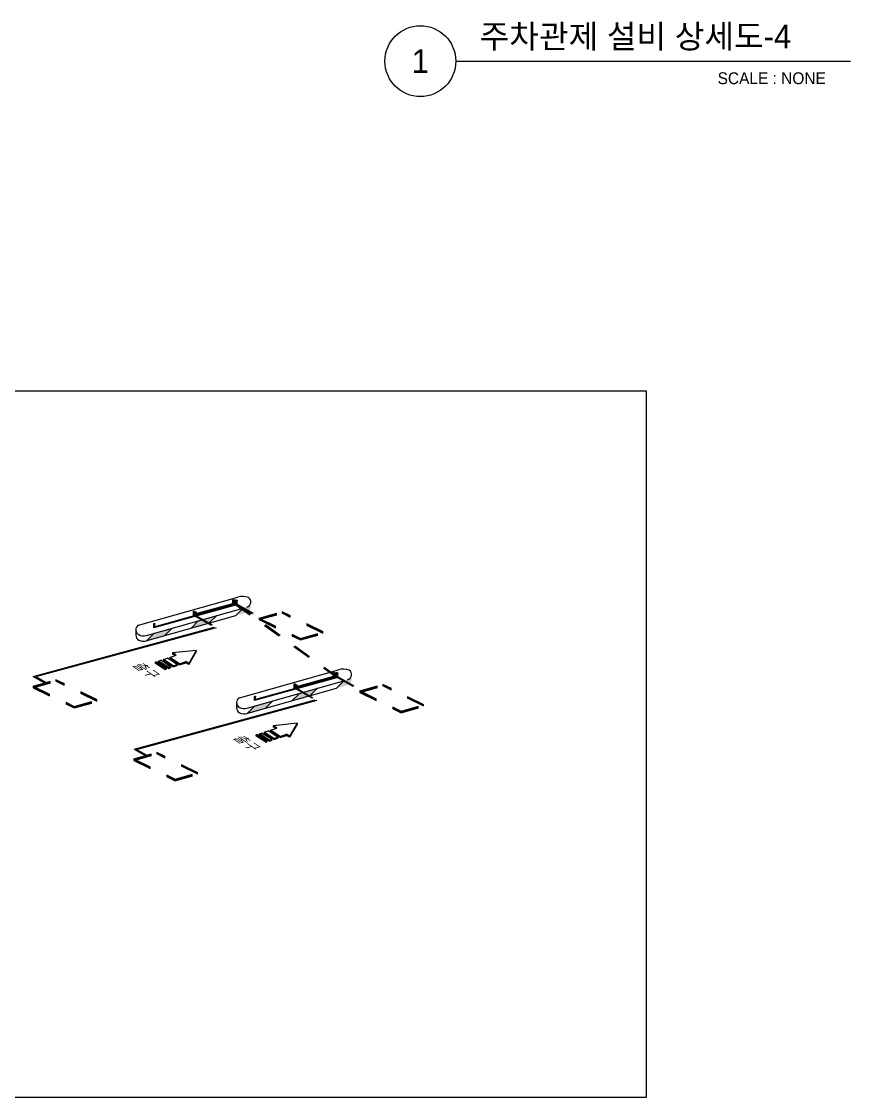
# Model space of a CAD drawing. Header units: millimetres. Extents: x 29838256 to 30236675, y -914750 to -833241.
# Drawn here: x 30177545 to 30204939, y -914750 to -879213 of the extents above; entities that cross this region are included whole.
import ezdxf
from ezdxf.enums import TextEntityAlignment as Align

# ---------------------------------------------------------------- set-up
doc = ezdxf.new("R2010")
doc.units = ezdxf.units.MM
doc.header["$LTSCALE"] = 600
doc.header["$MEASUREMENT"] = 0
doc.linetypes.add('HIDDEN', pattern=[2, 1, -1])
doc.layers.get('0').update_dxf_attribs({"linetype": 'CONTINUOUS'})
for name, color, linetype in [('e-con', 1, 'CONTINUOUS'), ('RXSYMBOL', 7, 'CONTINUOUS'), ('TXT', 3, 'CONTINUOUS')]:
    doc.layers.add(name, color=color, linetype=linetype)
doc.styles.add('GHS', font='')
doc.styles.add('돋움', font='Dotum.TTF')
doc.styles.get('GHS').set_extended_font_data('Gulim')

msp = doc.modelspace()

# ---------------------------------------------------------------- hatches: boundary and pattern name
h = msp.add_hatch(color=2)
edge = h.paths.add_edge_path()
edge.add_line((30184844.81812129, -898610.3094289225), (30185024.90007447, -898714.5678850393))
edge.add_ellipse((30184942.50608857, -898556.0291969853), major_axis=(0.06044146444797986, 178.6708730369778), ratio=0.9999999997421204, start_angle=207.4806888491182, end_angle=270.0193822341037)
edge.add_line((30185121.17697179, -898556.0291969853), (30185121.17697179, -898378.6694815344))
edge.add_ellipse((30184942.50608857, -898378.6694815339), major_axis=(-0.08552135297987608, 178.670862792646), ratio=0.999999999742388, start_angle=195.7458674494336, end_angle=269.9725752026272, ccw=False)
edge.add_line((30184991.07449687, -898550.6124785981), (30184870.43954964, -898584.688000573))
edge.add_line((30184870.43954964, -898584.6880005733), (30184844.81812129, -898610.3094289224))
edge = h.paths.add_edge_path()
edge.add_line((30184980.01542137, -898731.0960298761), (30184991.07449687, -898727.9721940495))
edge.add_ellipse((30184942.50608857, -898556.0291969853), major_axis=(1.253971640086254, 178.6664828111126), ratio=0.9999999997455773, start_angle=196.1754163710423, end_angle=207.8225695874941)
edge.add_line((30185024.78698982, -898714.6266049474), (30184844.73946758, -898610.3880826288))
edge.add_line((30184844.73946759, -898610.3880826286), (30184817.89255958, -898637.2349906425))
edge.add_line((30184817.89255957, -898637.2349906425), (30184980.01542137, -898731.096029876))
h.paths.add_polyline_path([(30184623.25930499, -898831.8682452464), (30184979.87125181, -898731.1367531751), (30184817.81390587, -898637.313644349)])
for points in [[(30183150.10430307, -899247.9875107876), (30183749.49761007, -899078.6780339475), (30183996.67785472, -898831.4977892741), (30183397.28454772, -899000.8072661146)], [(30181676.94930115, -899664.1067763291), (30182276.34260815, -899494.797299489), (30182523.5228528, -899247.6170548156), (30181924.1295458, -899416.9265316562)], [(30181677.01054107, -899664.0455364105), (30182276.40384807, -899494.7360595702), (30182523.58409272, -899247.5558148972), (30181924.19078572, -899416.8652917377)], [(30186479.10430307, -901649.9875107876), (30187078.49761007, -901480.6780339475), (30187325.67785472, -901233.4977892741), (30186726.28454772, -901402.8072661146)], [(30185005.94930115, -902066.1067763291), (30185605.34260815, -901896.797299489), (30185852.5228528, -901649.6170548156), (30185253.1295458, -901818.9265316562)], [(30185006.01054107, -902066.0455364105), (30185605.40384807, -901896.7360595702), (30185852.58409272, -901649.5558148972), (30185253.19078572, -901818.8652917377)]]:
    msp.add_hatch(color=2).paths.add_polyline_path(points)
h = msp.add_hatch(color=2)
edge = h.paths.add_edge_path()
edge.add_line((30188173.81812129, -901012.3094289225), (30188353.90007447, -901116.5678850393))
edge.add_ellipse((30188271.50608857, -900958.0291969853), major_axis=(0.06044146444797986, 178.6708730369778), ratio=0.9999999997421204, start_angle=207.4806888491182, end_angle=270.0193822341037)
edge.add_line((30188450.17697179, -900958.0291969853), (30188450.17697179, -900780.6694815344))
edge.add_ellipse((30188271.50608857, -900780.6694815339), major_axis=(-0.08552135297987606, 178.670862792646), ratio=0.999999999742388, start_angle=195.7458674494336, end_angle=269.9725752026272, ccw=False)
edge.add_line((30188320.07449687, -900952.6124785981), (30188199.43954964, -900986.688000573))
edge.add_line((30188199.43954964, -900986.6880005733), (30188173.81812129, -901012.3094289224))
edge = h.paths.add_edge_path()
edge.add_line((30188309.01542137, -901133.0960298761), (30188320.07449687, -901129.9721940495))
edge.add_ellipse((30188271.50608857, -900958.0291969853), major_axis=(1.253971640086254, 178.6664828111126), ratio=0.9999999997455773, start_angle=196.1754163710423, end_angle=207.8225695874941)
edge.add_line((30188353.78698982, -901116.6266049474), (30188173.73946758, -901012.3880826288))
edge.add_line((30188173.73946759, -901012.3880826286), (30188146.89255958, -901039.2349906425))
edge.add_line((30188146.89255957, -901039.2349906425), (30188309.01542137, -901133.096029876))
h.paths.add_polyline_path([(30187952.25930499, -901233.8682452464), (30188308.87125181, -901133.1367531751), (30188146.81390587, -901039.313644349)])

# ---------------------------------------------------------------- linework, layer by layer
at = {"color": 7}
for p, q in [((30181414.77252223, -899146.4384408797), (30184691.96517062, -898220.7195009581, -15.00835421450552)), ((30181676.7959964, -899486.7464229808), (30184870.43954964, -898584.6880005738)), ((30181700.35504749, -899657.4514584951), (30184623.25930499, -898831.8682452466)), ((30184743.77252223, -901548.4384408797), (30188020.96517062, -900622.7195009581, -15.00835421450552)), ((30185005.7959964, -901888.7464229808), (30188199.43954964, -900986.6880005738)), ((30185029.35504749, -902059.4514584951), (30187952.25930499, -901233.8682452466))]:
    msp.add_line(p, q, dxfattribs=at)
at = {"color": 8, "linetype": 'HIDDEN'}
for p, q in [((30184523.51478322, -898442.4035573576), (30184523.51478322, -898326.4003953076)), ((30184559.48811537, -898461.2850745299), (30184559.48811537, -898317.2388638572)), ((30184587.71523824, -898469.8871396036), (30184587.71523824, -898353.8839775536)), ((30184596.24443579, -898453.3458135985), (30184596.24443579, -898337.3426515484)), ((30184597.38875266, -898460.8050377104), (30184597.38875266, -898336.676092326)), ((30184623.6885704, -898488.7686567759), (30184623.6885704, -898344.7224461032)), ((30184632.21776794, -898472.2273307708), (30184632.21776794, -898328.1811200981)), ((30184633.36208481, -898421.5932087406), (30184633.36208481, -898327.5145608757)), ((30184638.06558849, -898458.8872735165), (30184638.06558849, -898345.0419394013)), ((30184674.03892064, -898449.7257420663), (30184674.03892064, -898335.8804079511)), ((30183224.97217691, -898827.822656242), (30183224.97217691, -898703.6937108575)), ((30183260.94550906, -898788.6108272721), (30183260.94550906, -898694.5321794072)), ((30183321.36717884, -898837.090470999), (30183321.36717884, -898723.2451368837)), ((30184597.38875266, -898460.8050377104), (30187927.13829395, -900843.191979038)), ((30184635.86208481, -898421.5932087406), (30187963.1116261, -900834.030447588)), ((30184641.23523224, -898464.384866282), (30185457.47709753, -898936.9481364083)), ((30184677.20856439, -898455.2233348318), (30185501.19657933, -898932.271238695)), ((30185401.74984229, -898918.6020075803), (30186155.39836897, -898705.7203549446)), ((30185401.74984229, -898935.2381160033), (30186155.39836897, -898722.3564633677)), ((30185401.96435177, -898918.6020075803), (30186155.61287845, -898705.7203549446)), ((30185401.96435177, -898935.2381160033), (30186155.61287845, -898722.3564633677)), ((30187514.44197176, -899375.7213446331), (30186155.39836897, -898705.7203549446)), ((30187514.44197176, -899392.357453056), (30186155.39836897, -898722.3564633677)), ((30187514.65648124, -899375.7213446331), (30186155.61287845, -898705.7203549446)), ((30187514.65648124, -899392.357453056), (30186155.61287845, -898722.3564633677)), ((30183285.39384669, -898846.2520024491), (30183285.39384669, -898732.406668334)), ((30183288.56349043, -898851.7495952108), (30183916.82321658, -899215.4805961581)), ((30183324.53682258, -898842.5880637607), (30183989.41736743, -899227.5206895866)), ((30185401.74984229, -898951.8742244263), (30186155.39836897, -898738.9925717905)), ((30185401.74984229, -898968.5103328496), (30186155.39836897, -898755.6286802135)), ((30185401.74984229, -898918.6020075803), (30186760.79344509, -899588.6029972691)), ((30185401.74984229, -898935.2381160033), (30186760.79344509, -899605.2391056921)), ((30185401.74984229, -898951.8742244263), (30186760.79344509, -899621.8752141153)), ((30185401.74984229, -898968.5103328496), (30186760.79344509, -899638.5113225384)), ((30185401.96435177, -898951.8742244263), (30186155.61287845, -898738.9925717905)), ((30185401.96435177, -898968.5103328496), (30186155.61287845, -898755.6286802135)), ((30185401.96435177, -898918.6020075803), (30186761.00795456, -899588.6029972691)), ((30185401.96435177, -898935.2381160033), (30186761.00795456, -899605.2391056921)), ((30185401.96435177, -898951.8742244263), (30186761.00795456, -899621.8752141153)), ((30185401.96435177, -898968.5103328496), (30186761.00795456, -899638.5113225384)), ((30187514.44197176, -899408.9935614791), (30186155.39836897, -898738.9925717905)), ((30187514.44197176, -899425.6296699024), (30186155.39836897, -898755.6286802135)), ((30187514.65648124, -899408.9935614791), (30186155.61287845, -898738.9925717905)), ((30187514.65648124, -899425.6296699024), (30186155.61287845, -898755.6286802135)), ((30181913.38799485, -899237.4098734456), (30181913.38799485, -899113.2809280612)), ((30181949.361327, -899198.1980444758), (30181949.361327, -899104.1193966109)), ((30186760.79344509, -899588.6029972691), (30187514.44197176, -899375.7213446331)), ((30186760.79344509, -899605.2391056921), (30187514.44197176, -899392.357453056)), ((30186760.79344509, -899621.8752141153), (30187514.44197176, -899408.9935614791)), ((30186760.79344509, -899638.5113225384), (30187514.44197176, -899425.6296699024)), ((30186761.00795456, -899588.6029972691), (30187514.65648124, -899375.7213446331)), ((30186761.00795456, -899605.2391056921), (30187514.65648124, -899392.357453056)), ((30186761.00795456, -899621.8752141153), (30187514.65648124, -899408.9935614791)), ((30186761.00795456, -899638.5113225384), (30187514.65648124, -899425.6296699024)), ((30177933.75596426, -900841.8478915252), (30178307.79810483, -901058.3996081746)), ((30178021.07289496, -900849.8859160076), (30178357.15174098, -901044.4587813093)), ((30187852.51478322, -900844.4035573576), (30187852.51478322, -900728.4003953076)), ((30187888.48811537, -900863.2850745299), (30187888.48811537, -900719.2388638572)), ((30187916.71523824, -900871.8871396036), (30187916.71523824, -900755.8839775536)), ((30187925.24443579, -900855.3458135985), (30187925.24443579, -900739.3426515484)), ((30187927.74464339, -900733.4844085891), (30187927.74464339, -900842.7999896975)), ((30187952.6885704, -900890.7686567759), (30187952.6885704, -900746.7224461032)), ((30187961.21776794, -900874.2273307708), (30187961.21776794, -900730.1811200981)), ((30187963.71797555, -900724.3228771389), (30187963.71797555, -900833.6384582475)), ((30187967.06558849, -900860.8872735165), (30187967.06558849, -900747.0419394013)), ((30188003.03892064, -900851.7257420663), (30188003.03892064, -900737.8804079511)), ((30177930.82967193, -901164.8811577916), (30178684.4781986, -900951.9995051556)), ((30177930.82967193, -901181.5172662144), (30178684.4781986, -900968.6356135785)), ((30177930.82967193, -901198.1533746374), (30178684.4781986, -900985.2717220014)), ((30177930.82967193, -901214.789483061), (30178684.4781986, -901001.907830425)), ((30177930.82967193, -901164.8811577916), (30179289.87327472, -901834.8821474804)), ((30177930.82967193, -901181.5172662144), (30179289.87327472, -901851.5182559032)), ((30177930.82967193, -901198.1533746374), (30179289.87327472, -901868.1543643263)), ((30177931.0441814, -901164.8811577916), (30178684.69270808, -900951.9995051556)), ((30177931.0441814, -901181.5172662144), (30178684.69270808, -900968.6356135785)), ((30177931.0441814, -901198.1533746374), (30178684.69270808, -900985.2717220014)), ((30177931.0441814, -901214.789483061), (30178684.69270808, -901001.907830425)), ((30177931.0441814, -901164.8811577916), (30179290.0877842, -901834.8821474804)), ((30177931.0441814, -901181.5172662144), (30179290.0877842, -901851.5182559032)), ((30177931.0441814, -901198.1533746374), (30179290.0877842, -901868.1543643263)), ((30178096.99902917, -900893.967545609), (30178357.00757141, -901044.4995046079)), ((30180043.5218014, -901622.0004948444), (30178684.4781986, -900951.9995051556)), ((30180043.5218014, -901638.6366032677), (30178684.4781986, -900968.6356135785)), ((30180043.5218014, -901655.2727116902), (30178684.4781986, -900985.2717220014)), ((30180043.5218014, -901671.9088201137), (30178684.4781986, -901001.907830425)), ((30180043.73631087, -901622.0004948444), (30178684.69270808, -900951.9995051556)), ((30180043.73631087, -901638.6366032677), (30178684.69270808, -900968.6356135785)), ((30180043.73631087, -901655.2727116902), (30178684.69270808, -900985.2717220014)), ((30180043.73631087, -901671.9088201137), (30178684.69270808, -901001.907830425)), ((30186553.97217691, -901229.822656242), (30186553.97217691, -901105.6937108575)), ((30186589.94550906, -901190.6108272721), (30186589.94550906, -901096.5321794072)), ((30186614.39384669, -901248.2520024491), (30186614.39384669, -901134.406668334)), ((30186650.36717884, -901239.090470999), (30186650.36717884, -901125.2451368837)), ((30187970.23523224, -900866.384866282), (30188786.47709753, -901338.9481364083)), ((30188006.20856439, -900857.2233348318), (30188830.19657933, -901334.271238695)), ((30188730.74984229, -901320.6020075803), (30189484.39836897, -901107.7203549446)), ((30188730.74984229, -901337.2381160033), (30189484.39836897, -901124.3564633677)), ((30188730.74984229, -901353.8742244263), (30189484.39836897, -901140.9925717905)), ((30188730.74984229, -901370.5103328496), (30189484.39836897, -901157.6286802135)), ((30188730.96435177, -901320.6020075803), (30189484.61287845, -901107.7203549446)), ((30188730.96435177, -901337.2381160033), (30189484.61287845, -901124.3564633677)), ((30188730.96435177, -901353.8742244263), (30189484.61287845, -901140.9925717905)), ((30188730.96435177, -901370.5103328496), (30189484.61287845, -901157.6286802135)), ((30190843.44197176, -901777.7213446331), (30189484.39836897, -901107.7203549446)), ((30190843.44197176, -901794.357453056), (30189484.39836897, -901124.3564633677)), ((30190843.44197176, -901810.9935614791), (30189484.39836897, -901140.9925717905)), ((30190843.44197176, -901827.6296699024), (30189484.39836897, -901157.6286802135)), ((30190843.65648124, -901777.7213446331), (30189484.61287845, -901107.7203549446)), ((30190843.65648124, -901794.357453056), (30189484.61287845, -901124.3564633677)), ((30190843.65648124, -901810.9935614791), (30189484.61287845, -901140.9925717905)), ((30190843.65648124, -901827.6296699024), (30189484.61287845, -901157.6286802135)), ((30177930.82967193, -901214.789483061), (30179289.87327472, -901884.7904727494)), ((30177931.0441814, -901214.789483061), (30179290.0877842, -901884.7904727494)), ((30185242.38799485, -901639.4098734456), (30185242.38799485, -901515.2809280612)), ((30185278.361327, -901600.1980444758), (30185278.361327, -901506.1193966109)), ((30186617.56349043, -901253.7495952108), (30187245.82321658, -901617.4805961581)), ((30186653.53682258, -901244.5880637607), (30187318.41736743, -901629.5206895866)), ((30188730.74984229, -901320.6020075803), (30190089.79344509, -901990.6029972691)), ((30188730.74984229, -901337.2381160033), (30190089.79344509, -902007.2391056921)), ((30188730.74984229, -901353.8742244263), (30190089.79344509, -902023.8752141153)), ((30188730.74984229, -901370.5103328496), (30190089.79344509, -902040.5113225384)), ((30188730.96435177, -901320.6020075803), (30190090.00795456, -901990.6029972691)), ((30188730.96435177, -901337.2381160033), (30190090.00795456, -902007.2391056921)), ((30188730.96435177, -901353.8742244263), (30190090.00795456, -902023.8752141153)), ((30188730.96435177, -901370.5103328496), (30190090.00795456, -902040.5113225384)), ((30179289.87327472, -901834.8821474804), (30180043.5218014, -901622.0004948444)), ((30179289.87327472, -901851.5182559032), (30180043.5218014, -901638.6366032677)), ((30179289.87327472, -901868.1543643263), (30180043.5218014, -901655.2727116902)), ((30179289.87327472, -901884.7904727494), (30180043.5218014, -901671.9088201137)), ((30179290.0877842, -901834.8821474804), (30180043.73631087, -901622.0004948444)), ((30179290.0877842, -901851.5182559032), (30180043.73631087, -901638.6366032677)), ((30179290.0877842, -901868.1543643263), (30180043.73631087, -901655.2727116902)), ((30179290.0877842, -901884.7904727494), (30180043.73631087, -901671.9088201137)), ((30190089.79344509, -901990.6029972691), (30190843.44197176, -901777.7213446331)), ((30190089.79344509, -902007.2391056921), (30190843.44197176, -901794.357453056)), ((30190089.79344509, -902023.8752141153), (30190843.44197176, -901810.9935614791)), ((30190089.79344509, -902040.5113225384), (30190843.44197176, -901827.6296699024)), ((30190090.00795456, -901990.6029972691), (30190843.65648124, -901777.7213446331)), ((30190090.00795456, -902007.2391056921), (30190843.65648124, -901794.357453056)), ((30190090.00795456, -902023.8752141153), (30190843.65648124, -901810.9935614791)), ((30190090.00795456, -902040.5113225384), (30190843.65648124, -901827.6296699024)), ((30181262.75596426, -903243.8478915252), (30181636.79810483, -903460.3996081746)), ((30181350.07289496, -903251.8859160076), (30181686.15174098, -903446.4587813093)), ((30181425.99902917, -903295.967545609), (30181686.00757141, -903446.4995046079)), ((30181259.82967193, -903566.8811577916), (30182013.4781986, -903353.9995051556)), ((30181259.82967193, -903583.5172662144), (30182013.4781986, -903370.6356135785)), ((30181259.82967193, -903600.1533746374), (30182013.4781986, -903387.2717220014)), ((30181259.82967193, -903616.789483061), (30182013.4781986, -903403.907830425)), ((30181259.82967193, -903566.8811577916), (30182618.87327472, -904236.8821474804)), ((30181259.82967193, -903583.5172662144), (30182618.87327472, -904253.5182559032)), ((30181259.82967193, -903600.1533746374), (30182618.87327472, -904270.1543643263)), ((30181259.82967193, -903616.789483061), (30182618.87327472, -904286.7904727494)), ((30181260.0441814, -903566.8811577916), (30182013.69270808, -903353.9995051556)), ((30181260.0441814, -903583.5172662144), (30182013.69270808, -903370.6356135785)), ((30181260.0441814, -903600.1533746374), (30182013.69270808, -903387.2717220014)), ((30181260.0441814, -903616.789483061), (30182013.69270808, -903403.907830425)), ((30181260.0441814, -903566.8811577916), (30182619.0877842, -904236.8821474804)), ((30181260.0441814, -903583.5172662144), (30182619.0877842, -904253.5182559032)), ((30181260.0441814, -903600.1533746374), (30182619.0877842, -904270.1543643263)), ((30181260.0441814, -903616.789483061), (30182619.0877842, -904286.7904727494)), ((30183372.5218014, -904024.0004948444), (30182013.4781986, -903353.9995051556)), ((30183372.5218014, -904040.6366032677), (30182013.4781986, -903370.6356135785)), ((30183372.5218014, -904057.2727116902), (30182013.4781986, -903387.2717220014)), ((30183372.5218014, -904073.9088201137), (30182013.4781986, -903403.907830425)), ((30183372.73631087, -904024.0004948444), (30182013.69270808, -903353.9995051556)), ((30183372.73631087, -904040.6366032677), (30182013.69270808, -903370.6356135785)), ((30183372.73631087, -904057.2727116902), (30182013.69270808, -903387.2717220014)), ((30183372.73631087, -904073.9088201137), (30182013.69270808, -903403.907830425)), ((30182618.87327472, -904236.8821474804), (30183372.5218014, -904024.0004948444)), ((30182618.87327472, -904253.5182559032), (30183372.5218014, -904040.6366032677)), ((30182619.0877842, -904236.8821474804), (30183372.73631087, -904024.0004948444)), ((30182619.0877842, -904253.5182559032), (30183372.73631087, -904040.6366032677)), ((30182618.87327472, -904270.1543643263), (30183372.5218014, -904057.2727116902)), ((30182618.87327472, -904286.7904727494), (30183372.5218014, -904073.9088201137)), ((30182619.0877842, -904270.1543643263), (30183372.73631087, -904057.2727116902)), ((30182619.0877842, -904286.7904727494), (30183372.73631087, -904073.9088201137))]:
    msp.add_line(p, q, dxfattribs=at)
at = {"color": 8, "ltscale": 2}
for p, q in [((30184621.86818642, -898491.1745084054), (30181916.56761087, -899239.8157250761)), ((30184585.89483631, -898472.2929963045), (30181952.54092507, -899200.6039011775)), ((30184557.66773139, -898463.6909261594), (30183228.15179292, -898830.2285078724)), ((30184521.69438129, -898444.8094140585), (30183264.12510712, -898791.0166839738)), ((30187850.69438129, -900846.8094140585), (30186593.12510712, -901193.0166839738)), ((30187950.86818642, -900893.1745084054), (30185245.56761087, -901641.8157250761)), ((30187914.89483631, -900874.2929963045), (30185281.54092507, -901602.6039011775)), ((30187886.66773139, -900865.6909261594), (30186557.15179292, -901232.2285078724))]:
    msp.add_line(p, q, dxfattribs=at)
at = {"color": 2}
for p, q in [((30184623.25930499, -898831.8682452467), (30184870.52395674, -898584.6035934724)), ((30183150.10430307, -899247.9875107879), (30183397.36895482, -899000.722859014)), ((30183749.49761007, -899078.6780339476), (30183996.76226182, -898831.4133821736)), ((30181676.94930115, -899664.1067763295), (30181924.2139529, -899416.8421245555)), ((30181677.01054107, -899664.0455364105), (30181924.27519282, -899416.7808846363)), ((30182276.34260815, -899494.7972994891), (30182523.6072599, -899247.5326477153)), ((30182276.40384807, -899494.7360595702), (30182523.66849983, -899247.4714077958)), ((30187952.25930499, -901233.8682452467), (30188199.52395674, -900986.6035934724)), ((30186479.10430307, -901649.9875107879), (30186726.36895482, -901402.722859014)), ((30187078.49761007, -901480.6780339476), (30187325.76226182, -901233.4133821736)), ((30185005.94930115, -902066.1067763295), (30185253.2139529, -901818.8421245555)), ((30185006.01054107, -902066.0455364105), (30185253.27519282, -901818.7808846363)), ((30185605.34260815, -901896.7972994891), (30185852.6072599, -901649.5326477153)), ((30185605.40384807, -901896.7360595702), (30185852.66849983, -901649.4714077958))]:
    msp.add_line(p, q, dxfattribs=at)
at = {"color": 8, "ltscale": 0.5}
for p, q in [((30177933.75596426, -900841.8478915254), (30183916.82321658, -899215.4805961581)), ((30178021.07289496, -900849.8859160077), (30183989.41736743, -899227.5206895866)), ((30181262.75596426, -903243.8478915254), (30187245.82321658, -901617.4805961581)), ((30181350.07289496, -903251.8859160077), (30187318.41736743, -901629.5206895866))]:
    msp.add_line(p, q, dxfattribs=at)
for p, q in [((30181321.98364478, -899303.1150683482), (30181321.98364478, -899480.3084124388)), ((30184650.98364478, -901705.1150683482), (30184650.98364478, -901882.3084124388))]:
    msp.add_line(p, q)
at = {"color": 1, "linetype": 'Continuous'}
for p, q in [((30182443.42594573, -900214.8171312936), (30182654.78041617, -900145.6186485917)), ((30182443.57610236, -900214.8171312936), (30182654.9305728, -900145.6186485917)), ((30183320.42459057, -899987.6215768929), (30182537.84179145, -900069.6256800436)), ((30182537.84179145, -900069.6256800436), (30182537.84179145, -900105.7179886489)), ((30182654.78041617, -900145.6186485917), (30182537.84179145, -900069.6256800436)), ((30182617.84820699, -900157.7104336988), (30182537.84179145, -900105.7179886489)), ((30183320.5747472, -899987.6215768929), (30182537.99194808, -900069.6256800436)), ((30182537.99194808, -900069.6256800436), (30182537.99194808, -900105.7179886489)), ((30182654.9305728, -900145.6186485917), (30182537.99194808, -900069.6256800436)), ((30182617.99836363, -900157.7104336988), (30182537.99194808, -900105.7179886489)), ((30183320.42459057, -899987.6215768929), (30183071.83411134, -900415.0595259059)), ((30183320.42459057, -900023.7138854982), (30183071.83411134, -900451.1518345114)), ((30183320.5747472, -899987.6215768929), (30183071.98426797, -900415.0595259059)), ((30183320.5747472, -900023.7138854982), (30183071.98426797, -900451.1518345114)), ((30183320.42459057, -899987.6215768933), (30183320.42459057, -900023.7138854982)), ((30183320.5747472, -899987.6215768933), (30183320.5747472, -900023.7138854982)), ((30181965.0835253, -900371.4287687844), (30182002.20972771, -900359.2734693475)), ((30181965.0835253, -900371.4287687844), (30181965.0835253, -900407.5210773897)), ((30182285.66266344, -900579.7582272694), (30181965.0835253, -900371.4287687839)), ((30182285.66266344, -900615.8505358743), (30181965.0835253, -900407.5210773897)), ((30181965.23368193, -900371.4287687844), (30182002.35988434, -900359.2734693475)), ((30181965.23368193, -900371.4287687844), (30181965.23368193, -900407.5210773897)), ((30182285.81282008, -900579.7582272694), (30181965.23368193, -900371.4287687839)), ((30182285.81282008, -900615.8505358743), (30181965.23368193, -900407.5210773897)), ((30182322.78886586, -900567.6029278326), (30182002.20972771, -900359.2734693475)), ((30182322.93902249, -900567.6029278326), (30182002.35988434, -900359.2734693475)), ((30182077.25727075, -900334.7025383482), (30182151.50967558, -900310.3919394746)), ((30182077.25727075, -900334.7025383482), (30182077.25727075, -900370.7948469529)), ((30182397.83640891, -900543.0319968323), (30182077.25727075, -900334.7025383482)), ((30182397.83640891, -900579.1243054379), (30182077.25727075, -900370.7948469529)), ((30182077.40742739, -900334.7025383482), (30182151.65983222, -900310.3919394746)), ((30182077.40742739, -900334.7025383482), (30182077.40742739, -900370.7948469529)), ((30182397.98656554, -900543.0319968323), (30182077.40742739, -900334.7025383482)), ((30182397.98656554, -900579.1243054379), (30182077.40742739, -900370.7948469529)), ((30182472.08881373, -900518.7213979595), (30182151.50967558, -900310.3919394744)), ((30182472.23897037, -900518.7213979595), (30182151.65983222, -900310.3919394744)), ((30182237.65612494, -900282.1871725084), (30182365.58463766, -900240.3027545646)), ((30182237.65612494, -900282.1871725084), (30182237.65612494, -900318.2794811132)), ((30182558.23526309, -900490.5166309931), (30182237.65612494, -900282.1871725084)), ((30182558.23526309, -900526.6089395989), (30182237.65612494, -900318.2794811132)), ((30182237.80628158, -900282.1871725084), (30182365.7347943, -900240.3027545646)), ((30182237.80628158, -900282.1871725084), (30182237.80628158, -900318.2794811132)), ((30182558.38541973, -900490.5166309931), (30182237.80628158, -900282.1871725084)), ((30182558.38541973, -900526.6089395989), (30182237.80628158, -900318.2794811132)), ((30182686.16377581, -900448.6322130483), (30182365.58463766, -900240.3027545646)), ((30182686.31393244, -900448.6322130483), (30182365.7347943, -900240.3027545646)), ((30182443.42594573, -900214.8171312936), (30182443.42594573, -900250.9094398987)), ((30182764.00508388, -900423.1465897781), (30182443.42594573, -900214.8171312936)), ((30182764.00508388, -900459.2388983835), (30182443.42594573, -900250.9094398987)), ((30182443.57610236, -900214.8171312936), (30182443.57610236, -900250.9094398987)), ((30182764.15524051, -900423.1465897781), (30182443.57610236, -900214.8171312936)), ((30182764.15524051, -900459.2388983835), (30182443.57610236, -900250.9094398987)), ((30182558.23526309, -900490.5166309931), (30182686.16377581, -900448.6322130483)), ((30182558.23526309, -900526.6089395989), (30182686.16377581, -900484.724521654)), ((30182558.23526309, -900490.5166309935), (30182558.23526309, -900526.6089395989)), ((30182558.38541973, -900490.5166309931), (30182686.31393244, -900448.6322130483)), ((30182558.38541973, -900526.6089395989), (30182686.31393244, -900484.724521654)), ((30182558.38541973, -900490.5166309935), (30182558.38541973, -900526.6089395989)), ((30182686.16377581, -900448.6322130491), (30182686.16377581, -900484.724521654)), ((30182686.31393244, -900448.6322130491), (30182686.31393244, -900484.724521654)), ((30182764.00508388, -900423.1465897785), (30182975.35955432, -900353.9481070767)), ((30182764.00508388, -900459.238898384), (30182975.35955432, -900390.0404156821)), ((30182764.00508388, -900423.1465897785), (30182764.00508388, -900459.2388983835)), ((30182764.15524051, -900423.1465897785), (30182975.50971096, -900353.9481070767)), ((30182764.15524051, -900459.238898384), (30182975.50971096, -900390.0404156821)), ((30182764.15524051, -900423.1465897785), (30182764.15524051, -900459.2388983835)), ((30182975.35955432, -900353.9481070763), (30182975.35955432, -900390.0404156813)), ((30183071.01033067, -900416.1070939476), (30182975.35955432, -900353.9481070747)), ((30183071.01033067, -900452.199402553), (30182975.35955432, -900390.0404156797)), ((30182975.50971096, -900353.9481070763), (30182975.50971096, -900390.0404156813)), ((30183071.16048731, -900416.1070939476), (30182975.50971096, -900353.9481070747)), ((30183071.16048731, -900452.199402553), (30182975.50971096, -900390.0404156797)), ((30183071.01033067, -900416.1070939484), (30183071.01033067, -900452.199402553)), ((30183071.16048731, -900416.1070939484), (30183071.16048731, -900452.199402553)), ((30182285.66266344, -900579.7582272694), (30182322.78886586, -900567.6029278326)), ((30182285.66266344, -900579.7582272694), (30182285.66266344, -900615.8505358743)), ((30182285.66266344, -900615.8505358743), (30182322.78886586, -900603.6952364382)), ((30182285.81282008, -900579.7582272694), (30182322.93902249, -900567.6029278326)), ((30182285.81282008, -900579.7582272694), (30182285.81282008, -900615.8505358743)), ((30182285.81282008, -900615.8505358743), (30182322.93902249, -900603.6952364382)), ((30182322.78886586, -900567.6029278329), (30182322.78886586, -900603.6952364382)), ((30182322.93902249, -900567.6029278329), (30182322.93902249, -900603.6952364382)), ((30182397.83640891, -900543.0319968323), (30182472.08881373, -900518.7213979595)), ((30182397.83640891, -900543.0319968329), (30182397.83640891, -900579.1243054379)), ((30182397.83640891, -900579.1243054379), (30182472.08881373, -900554.8137065648)), ((30182397.98656554, -900543.0319968323), (30182472.23897037, -900518.7213979595)), ((30182397.98656554, -900543.0319968329), (30182397.98656554, -900579.1243054379)), ((30182397.98656554, -900579.1243054379), (30182472.23897037, -900554.8137065648)), ((30182472.08881373, -900518.7213979595), (30182472.08881373, -900554.8137065648)), ((30182472.23897037, -900518.7213979595), (30182472.23897037, -900554.8137065648)), ((30185772.42594573, -902616.8171312936), (30185983.78041617, -902547.6186485917)), ((30185772.42594573, -902616.8171312936), (30185772.42594573, -902652.9094398987)), ((30186093.00508388, -902825.1465897781), (30185772.42594573, -902616.8171312936)), ((30185772.57610236, -902616.8171312936), (30185983.9305728, -902547.6186485917)), ((30185772.57610236, -902616.8171312936), (30185772.57610236, -902652.9094398987)), ((30186093.15524051, -902825.1465897781), (30185772.57610236, -902616.8171312936)), ((30186649.42459057, -902389.6215768929), (30185866.84179145, -902471.6256800436)), ((30185866.84179145, -902471.6256800436), (30185866.84179145, -902507.7179886489)), ((30185983.78041617, -902547.6186485917), (30185866.84179145, -902471.6256800436)), ((30185946.84820699, -902559.7104336988), (30185866.84179145, -902507.7179886489)), ((30186649.5747472, -902389.6215768929), (30185866.99194808, -902471.6256800436)), ((30185866.99194808, -902471.6256800436), (30185866.99194808, -902507.7179886489)), ((30185983.9305728, -902547.6186485917), (30185866.99194808, -902471.6256800436)), ((30185946.99836363, -902559.7104336988), (30185866.99194808, -902507.7179886489)), ((30186649.42459057, -902389.6215768929), (30186400.83411134, -902817.0595259059)), ((30186649.42459057, -902425.7138854982), (30186400.83411134, -902853.1518345114)), ((30186649.5747472, -902389.6215768929), (30186400.98426797, -902817.0595259059)), ((30186649.5747472, -902425.7138854982), (30186400.98426797, -902853.1518345114)), ((30186649.42459057, -902389.6215768933), (30186649.42459057, -902425.7138854982)), ((30186649.5747472, -902389.6215768933), (30186649.5747472, -902425.7138854982)), ((30185294.0835253, -902773.4287687844), (30185331.20972771, -902761.2734693475)), ((30185294.0835253, -902773.4287687844), (30185294.0835253, -902809.5210773897)), ((30185614.66266344, -902981.7582272694), (30185294.0835253, -902773.4287687839)), ((30185614.66266344, -903017.8505358743), (30185294.0835253, -902809.5210773897)), ((30185294.23368193, -902773.4287687844), (30185331.35988434, -902761.2734693475)), ((30185294.23368193, -902773.4287687844), (30185294.23368193, -902809.5210773897)), ((30185614.81282008, -902981.7582272694), (30185294.23368193, -902773.4287687839)), ((30185614.81282008, -903017.8505358743), (30185294.23368193, -902809.5210773897)), ((30185651.78886586, -902969.6029278326), (30185331.20972771, -902761.2734693475)), ((30185651.93902249, -902969.6029278326), (30185331.35988434, -902761.2734693475)), ((30185406.25727075, -902736.7025383482), (30185480.50967558, -902712.3919394746)), ((30185406.25727075, -902736.7025383482), (30185406.25727075, -902772.7948469529)), ((30185726.83640891, -902945.0319968323), (30185406.25727075, -902736.7025383482)), ((30185726.83640891, -902981.1243054379), (30185406.25727075, -902772.7948469529)), ((30185406.40742739, -902736.7025383482), (30185480.65983222, -902712.3919394746)), ((30185406.40742739, -902736.7025383482), (30185406.40742739, -902772.7948469529)), ((30185726.98656554, -902945.0319968323), (30185406.40742739, -902736.7025383482)), ((30185726.98656554, -902981.1243054379), (30185406.40742739, -902772.7948469529)), ((30185801.08881373, -902920.7213979595), (30185480.50967558, -902712.3919394744)), ((30185801.23897037, -902920.7213979595), (30185480.65983222, -902712.3919394744)), ((30185566.65612494, -902684.1871725084), (30185694.58463766, -902642.3027545646)), ((30185566.65612494, -902684.1871725084), (30185566.65612494, -902720.2794811132)), ((30185887.23526309, -902892.5166309931), (30185566.65612494, -902684.1871725084)), ((30185887.23526309, -902928.6089395989), (30185566.65612494, -902720.2794811132)), ((30185566.80628158, -902684.1871725084), (30185694.7347943, -902642.3027545646)), ((30185566.80628158, -902684.1871725084), (30185566.80628158, -902720.2794811132)), ((30185887.38541973, -902892.5166309931), (30185566.80628158, -902684.1871725084)), ((30185887.38541973, -902928.6089395989), (30185566.80628158, -902720.2794811132)), ((30185614.66266344, -902981.7582272694), (30185651.78886586, -902969.6029278326)), ((30185614.66266344, -902981.7582272694), (30185614.66266344, -903017.8505358743)), ((30185614.81282008, -902981.7582272694), (30185651.93902249, -902969.6029278326)), ((30185614.81282008, -902981.7582272694), (30185614.81282008, -903017.8505358743)), ((30185651.78886586, -902969.6029278329), (30185651.78886586, -903005.6952364382)), ((30185651.93902249, -902969.6029278329), (30185651.93902249, -903005.6952364382)), ((30186015.16377581, -902850.6322130483), (30185694.58463766, -902642.3027545646)), ((30186015.31393244, -902850.6322130483), (30185694.7347943, -902642.3027545646)), ((30185726.83640891, -902945.0319968323), (30185801.08881373, -902920.7213979595)), ((30185726.83640891, -902945.0319968329), (30185726.83640891, -902981.1243054379)), ((30185726.83640891, -902981.1243054379), (30185801.08881373, -902956.8137065648)), ((30185726.98656554, -902945.0319968323), (30185801.23897037, -902920.7213979595)), ((30185726.98656554, -902945.0319968329), (30185726.98656554, -902981.1243054379)), ((30185726.98656554, -902981.1243054379), (30185801.23897037, -902956.8137065648)), ((30186093.00508388, -902861.2388983835), (30185772.42594573, -902652.9094398987)), ((30186093.15524051, -902861.2388983835), (30185772.57610236, -902652.9094398987)), ((30185801.08881373, -902920.7213979595), (30185801.08881373, -902956.8137065648)), ((30185801.23897037, -902920.7213979595), (30185801.23897037, -902956.8137065648)), ((30185887.23526309, -902892.5166309931), (30186015.16377581, -902850.6322130483)), ((30185887.23526309, -902928.6089395989), (30186015.16377581, -902886.724521654)), ((30185887.23526309, -902892.5166309935), (30185887.23526309, -902928.6089395989)), ((30185887.38541973, -902892.5166309931), (30186015.31393244, -902850.6322130483)), ((30185887.38541973, -902928.6089395989), (30186015.31393244, -902886.724521654)), ((30185887.38541973, -902892.5166309935), (30185887.38541973, -902928.6089395989)), ((30186015.16377581, -902850.6322130491), (30186015.16377581, -902886.724521654)), ((30186015.31393244, -902850.6322130491), (30186015.31393244, -902886.724521654)), ((30186093.00508388, -902825.1465897785), (30186304.35955432, -902755.9481070767)), ((30186093.00508388, -902861.238898384), (30186304.35955432, -902792.0404156821)), ((30186093.00508388, -902825.1465897785), (30186093.00508388, -902861.2388983835)), ((30186093.15524051, -902825.1465897785), (30186304.50971096, -902755.9481070767)), ((30186093.15524051, -902861.238898384), (30186304.50971096, -902792.0404156821)), ((30186093.15524051, -902825.1465897785), (30186093.15524051, -902861.2388983835)), ((30186304.35955432, -902755.9481070763), (30186304.35955432, -902792.0404156813)), ((30186400.01033067, -902818.1070939476), (30186304.35955432, -902755.9481070747)), ((30186400.01033067, -902854.199402553), (30186304.35955432, -902792.0404156797)), ((30186304.50971096, -902755.9481070763), (30186304.50971096, -902792.0404156813)), ((30186400.16048731, -902818.1070939476), (30186304.50971096, -902755.9481070747)), ((30186400.16048731, -902854.199402553), (30186304.50971096, -902792.0404156797)), ((30186400.01033067, -902818.1070939484), (30186400.01033067, -902854.199402553)), ((30186400.16048731, -902818.1070939484), (30186400.16048731, -902854.199402553)), ((30185614.66266344, -903017.8505358743), (30185651.78886586, -903005.6952364382)), ((30185614.81282008, -903017.8505358743), (30185651.93902249, -903005.6952364382))]:
    msp.add_line(p, q, dxfattribs=at)
at = {"color": 7}
for centre, radius, start, end in [((30184848.25153953, -898774.0081008191, -15.00835421450552), 574.938, 69.5487837715205, 105.7732922703453), ((30184942.50608857, -898378.6694815339, -15.00835419294162), 178.6708832141418, 285.7732922660219, 53.35750344116688), ((30181500.654528, -899303.1150683482), 178.6708832141418, 118.7292695436006, 243.7569573673142), ((30181579.65918, -899142.8604288859), 357.3417664282836, 243.7569573673142, 285.7732922660219), ((30181579.87372468, -899320.1595423156), 357.3417664282836, 243.7569573673142, 285.7732922660219), ((30188177.25153953, -901176.0081008191, -15.00835421450552), 574.938, 69.5487837715205, 105.7732922703453), ((30188271.50608857, -900780.6694815339, -15.00835419294162), 178.6708832141418, 285.7732922660219, 53.35750344116688), ((30184829.654528, -901705.1150683482), 178.6708832141418, 118.7292695436006, 243.7569573673142), ((30184908.65918, -901544.8604288859), 357.3417664282836, 243.7569573673142, 285.7732922660219), ((30184908.87372468, -901722.1595423156), 357.3417664282836, 243.7569573673142, 285.7732922660219)]:
    msp.add_arc(centre, radius, start, end, dxfattribs=at)
at = {"color": 8, "linetype": 'HIDDEN'}
for centre, radius, start, end in [((30184521.01478322, -898442.4035573576), 2.5, 285.7737409563707, 0), ((30184556.98811537, -898461.2850745299), 2.5, 285.7741683682898, 0), ((30184585.21523824, -898469.8871396036), 2.5, 285.7737409563707, 0), ((30184593.74443579, -898453.3458135985), 2.5, 285.7737409563707, 0), ((30184599.88875266, -898460.8050377104), 2.5, 180, 285.7741683682898), ((30184621.1885704, -898488.7686567759), 2.5, 285.7741683682898, 0), ((30184629.71776794, -898472.2273307708), 2.5, 285.7741683682898, 0), ((30184635.86208481, -898421.5932087406), 2.5, 180, 285.7737409563707), ((30184636.10060737, -898458.1233899187), 2.5, 285.7741683682898, 0), ((30184644.41806386, -898458.8872735165), 6.352475368685252, 180, 239.9313019628571), ((30184680.39139601, -898449.7257420663), 6.352475368685252, 180, 239.9313019628571), ((30183227.47217691, -898827.822656242), 2.5, 180, 285.7741683682898), ((30183263.44550906, -898788.6108272721), 2.5, 180, 285.7737409563707), ((30183291.74632205, -898846.2520024491), 6.352475368685252, 180, 239.9313019628571), ((30183327.71965421, -898837.090470999), 6.352475368685252, 180, 239.9313019628571), ((30181915.88799485, -899237.4098734456), 2.5, 180, 285.7741683682898), ((30181951.861327, -899198.1980444758), 2.5, 180, 285.7737409563707), ((30187850.01478322, -900844.4035573576), 2.5, 285.7737409563707, 0), ((30187922.74443579, -900855.3458135985), 2.5, 285.7737409563707, 0), ((30187927.24464339, -900842.7999896975), 0.5, 239.9313019628571, 0), ((30187963.21797555, -900833.6384582475), 0.5, 239.9313019628571, 0), ((30188009.39139601, -900851.7257420663), 6.352475368685252, 180, 239.9313019628571), ((30186592.44550906, -901190.6108272721), 2.5, 180, 285.7737409563707), ((30187885.98811537, -900863.2850745299), 2.5, 285.7741683682898, 0), ((30187914.21523824, -900871.8871396036), 2.5, 285.7737409563707, 0), ((30187950.1885704, -900890.7686567759), 2.5, 285.7741683682898, 0), ((30187958.71776794, -900874.2273307708), 2.5, 285.7741683682898, 0), ((30187965.10060737, -900860.1233899187), 2.5, 285.7741683682898, 0), ((30187973.41806386, -900860.8872735165), 6.352475368685252, 180, 239.9313019628571), ((30186556.47217691, -901229.822656242), 2.5, 180, 285.7741683682898), ((30186620.74632205, -901248.2520024491), 6.352475368685252, 180, 239.9313019628571), ((30186656.71965421, -901239.090470999), 6.352475368685252, 180, 239.9313019628571), ((30185244.88799485, -901639.4098734456), 2.5, 180, 285.7741683682898), ((30185280.861327, -901600.1980444758), 2.5, 180, 285.7737409563707)]:
    msp.add_arc(centre, radius, start, end, dxfattribs=at)
for centre in [(30181500.654528, -899480.3084124388), (30184829.654528, -901882.3084124388)]:
    msp.add_arc(centre, 178.6708832141418, 180, 243.7569573673142)
for centre, major_axis in [((30184541.47431023, -898319.7823717116), (-17.95952700703708, -6.618023596025209)), ((30184605.67476525, -898347.2659539576), (-17.95952700703708, -6.618023596025209)), ((30184614.2039628, -898330.7246279524), (-17.95952700703708, -6.618023596025209)), ((30184615.34827966, -898330.0580687299), (-17.95952700703708, -6.618023596025209)), ((30184656.02511549, -898338.4239158053), (-17.95952700703708, -6.618023596025209)), ((30183242.93170391, -898697.0756872614), (-17.95952700703708, -6.618023596025209)), ((30183303.35337369, -898725.7886447379), (-17.95952700703708, -6.618023596025209)), ((30181931.34752186, -899106.6629044651), (-17.95952700703708, -6.618023596025209)), ((30187870.47431023, -900721.7823717116), (-17.95952700703708, -6.618023596025209)), ((30187934.67476525, -900749.2659539576), (-17.95952700703708, -6.618023596025209)), ((30187943.2039628, -900732.7246279524), (-17.95952700703708, -6.618023596025209)), ((30187945.7041704, -900726.8663849931), (17.95952700703708, 6.618023596025209)), ((30187985.02511549, -900740.4239158053), (-17.95952700703708, -6.618023596025209)), ((30186571.93170391, -901099.0756872614), (-17.95952700703708, -6.618023596025209)), ((30186632.35337369, -901127.7886447379), (-17.95952700703708, -6.618023596025209)), ((30185260.34752186, -901508.6629044651), (-17.95952700703708, -6.618023596025209))]:
    msp.add_ellipse(centre, major_axis=major_axis, ratio=0.5425936947700402, dxfattribs=at)
at = {"color": 1, "linetype": 'Continuous'}
for points in [[(30182537.84179145, -900069.6256800436), (30182654.78041617, -900145.6186485917), (30182537.84179145, -900105.7179886489), (30182617.84820699, -900157.7104336988)], [(30182537.99194808, -900069.6256800436), (30182654.9305728, -900145.6186485917), (30182537.99194808, -900105.7179886489), (30182617.99836363, -900157.7104336988)], [(30183071.83411134, -900415.0595259059), (30183320.42459057, -899987.6215768929), (30183071.01033067, -900452.199402553), (30183320.42459057, -900023.7138854982)], [(30183071.98426797, -900415.0595259059), (30183320.5747472, -899987.6215768929), (30183071.16048731, -900452.199402553), (30183320.5747472, -900023.7138854982)], [(30181965.0835253, -900371.4287687839), (30182285.66266344, -900579.7582272684), (30181965.0835253, -900407.5210773897), (30182285.66266344, -900615.8505358743)], [(30181965.23368193, -900371.4287687839), (30182285.81282008, -900579.7582272684), (30181965.23368193, -900407.5210773897), (30182285.81282008, -900615.8505358743)], [(30182077.25727075, -900334.7025383471), (30182397.83640891, -900543.0319968323), (30182077.25727075, -900370.7948469529), (30182397.83640891, -900579.1243054379)], [(30182077.40742739, -900334.7025383471), (30182397.98656554, -900543.0319968323), (30182077.40742739, -900370.7948469529), (30182397.98656554, -900579.1243054379)], [(30182237.65612494, -900282.1871725084), (30182558.23526309, -900490.5166309935), (30182237.65612494, -900318.2794811132), (30182558.23526309, -900526.6089395989)], [(30182237.80628158, -900282.1871725084), (30182558.38541973, -900490.5166309935), (30182237.80628158, -900318.2794811132), (30182558.38541973, -900526.6089395989)], [(30182443.42594573, -900214.817131293), (30182443.42594573, -900250.9094398987), (30182764.00508388, -900423.1465897778), (30182764.00508388, -900459.2388983835)], [(30182443.57610236, -900214.817131293), (30182443.57610236, -900250.9094398987), (30182764.15524051, -900423.1465897778), (30182764.15524051, -900459.2388983835)], [(30182558.23526309, -900490.5166309924), (30182686.16377581, -900448.6322130478), (30182558.23526309, -900526.6089395989), (30182686.16377581, -900484.724521654)], [(30182558.38541973, -900490.5166309924), (30182686.31393244, -900448.6322130478), (30182558.38541973, -900526.6089395989), (30182686.31393244, -900484.724521654)], [(30182764.00508388, -900423.1465897778), (30182975.35955432, -900353.9481070747), (30182764.00508388, -900459.238898384), (30182975.35955432, -900390.0404156813)], [(30182764.15524051, -900423.1465897778), (30182975.50971096, -900353.9481070747), (30182764.15524051, -900459.238898384), (30182975.50971096, -900390.0404156813)], [(30182975.35955432, -900353.9481070762), (30183071.01033067, -900416.1070939476), (30182975.35955432, -900390.0404156821), (30183071.01033067, -900452.199402553)], [(30182975.50971096, -900353.9481070762), (30183071.16048731, -900416.1070939476), (30182975.50971096, -900390.0404156821), (30183071.16048731, -900452.199402553)], [(30182285.66266344, -900579.7582272694), (30182322.78886586, -900567.6029278331), (30182285.66266344, -900615.8505358748), (30182322.78886586, -900603.6952364382)], [(30182285.81282008, -900579.7582272694), (30182322.93902249, -900567.6029278331), (30182285.81282008, -900615.8505358748), (30182322.93902249, -900603.6952364382)], [(30182397.83640891, -900543.0319968318), (30182472.08881373, -900518.721397959), (30182397.83640891, -900579.1243054379), (30182472.08881373, -900554.8137065648)], [(30182397.98656554, -900543.0319968318), (30182472.23897037, -900518.721397959), (30182397.98656554, -900579.1243054379), (30182472.23897037, -900554.8137065648)], [(30185772.42594573, -902616.817131293), (30185772.42594573, -902652.9094398987), (30186093.00508388, -902825.1465897778), (30186093.00508388, -902861.2388983835)], [(30185772.57610236, -902616.817131293), (30185772.57610236, -902652.9094398987), (30186093.15524051, -902825.1465897778), (30186093.15524051, -902861.2388983835)], [(30185866.84179145, -902471.6256800436), (30185983.78041617, -902547.6186485917), (30185866.84179145, -902507.7179886489), (30185946.84820699, -902559.7104336988)], [(30185866.99194808, -902471.6256800436), (30185983.9305728, -902547.6186485917), (30185866.99194808, -902507.7179886489), (30185946.99836363, -902559.7104336988)], [(30186400.83411134, -902817.0595259059), (30186649.42459057, -902389.6215768929), (30186400.01033067, -902854.199402553), (30186649.42459057, -902425.7138854982)], [(30186400.98426797, -902817.0595259059), (30186649.5747472, -902389.6215768929), (30186400.16048731, -902854.199402553), (30186649.5747472, -902425.7138854982)], [(30185294.0835253, -902773.4287687839), (30185614.66266344, -902981.7582272684), (30185294.0835253, -902809.5210773897), (30185614.66266344, -903017.8505358743)], [(30185294.23368193, -902773.4287687839), (30185614.81282008, -902981.7582272684), (30185294.23368193, -902809.5210773897), (30185614.81282008, -903017.8505358743)], [(30185406.25727075, -902736.7025383471), (30185726.83640891, -902945.0319968323), (30185406.25727075, -902772.7948469529), (30185726.83640891, -902981.1243054379)], [(30185406.40742739, -902736.7025383471), (30185726.98656554, -902945.0319968323), (30185406.40742739, -902772.7948469529), (30185726.98656554, -902981.1243054379)], [(30185566.65612494, -902684.1871725084), (30185887.23526309, -902892.5166309935), (30185566.65612494, -902720.2794811132), (30185887.23526309, -902928.6089395989)], [(30185566.80628158, -902684.1871725084), (30185887.38541973, -902892.5166309935), (30185566.80628158, -902720.2794811132), (30185887.38541973, -902928.6089395989)], [(30185614.66266344, -902981.7582272694), (30185651.78886586, -902969.6029278331), (30185614.66266344, -903017.8505358748), (30185651.78886586, -903005.6952364382)], [(30185614.81282008, -902981.7582272694), (30185651.93902249, -902969.6029278331), (30185614.81282008, -903017.8505358748), (30185651.93902249, -903005.6952364382)], [(30185726.83640891, -902945.0319968318), (30185801.08881373, -902920.721397959), (30185726.83640891, -902981.1243054379), (30185801.08881373, -902956.8137065648)], [(30185726.98656554, -902945.0319968318), (30185801.23897037, -902920.721397959), (30185726.98656554, -902981.1243054379), (30185801.23897037, -902956.8137065648)], [(30185887.23526309, -902892.5166309924), (30186015.16377581, -902850.6322130478), (30185887.23526309, -902928.6089395989), (30186015.16377581, -902886.724521654)], [(30185887.38541973, -902892.5166309924), (30186015.31393244, -902850.6322130478), (30185887.38541973, -902928.6089395989), (30186015.31393244, -902886.724521654)], [(30186093.00508388, -902825.1465897778), (30186304.35955432, -902755.9481070747), (30186093.00508388, -902861.238898384), (30186304.35955432, -902792.0404156813)], [(30186093.15524051, -902825.1465897778), (30186304.50971096, -902755.9481070747), (30186093.15524051, -902861.238898384), (30186304.50971096, -902792.0404156813)], [(30186304.35955432, -902755.9481070762), (30186400.01033067, -902818.1070939476), (30186304.35955432, -902792.0404156821), (30186400.01033067, -902854.199402553)], [(30186304.50971096, -902755.9481070762), (30186400.16048731, -902818.1070939476), (30186304.50971096, -902792.0404156821), (30186400.16048731, -902854.199402553)]]:
    msp.add_solid(points, dxfattribs=at)
at = {"layer": 'e-con'}
msp.add_lwpolyline([(30159848.32762333, -891411), (30198186.32762333, -891411), (30198186.32762333, -914750), (30159848.32762333, -914750)], close=True, dxfattribs=at)
at = {"layer": 'RXSYMBOL'}
msp.add_line((30191895.00955612, -880522.6038566788), (30204938.97892553, -880522.6038566793), dxfattribs=at)
msp.add_circle((30190724.66974898, -880522.6038566788), 1170.339807106598, dxfattribs=at)

# ---------------------------------------------------------------- texts
at = {"color": 1, "linetype": 'Continuous', "style": 'GHS', "oblique": 39.99999999197443, "width": 1.192861733549561}
for p in [(30181185.99670335, -900468.9921670143), (30184514.99670335, -902870.9921670143)]:
    msp.add_text('출구', height=259.2474407705622, rotation=325.4208650612077, dxfattribs=at).set_placement(p)
at = {"layer": 'TXT', "style": '돋움'}
for s, height, p in [('주차관제 설비 상세도-4', 780.7219199999998, (30192685.78958283, -880093.9223104991)), ('SCALE : NONE', 390.36096, (30200548.42747909, -881281.5108809364))]:
    msp.add_text(s, height=height, dxfattribs=at).set_placement(p)
msp.add_text('1', height=780.7219199999998, dxfattribs=at).set_placement((30190724.66974898, -880522.6038566788), align=Align.MIDDLE)

doc.saveas('drawing.dxf')
